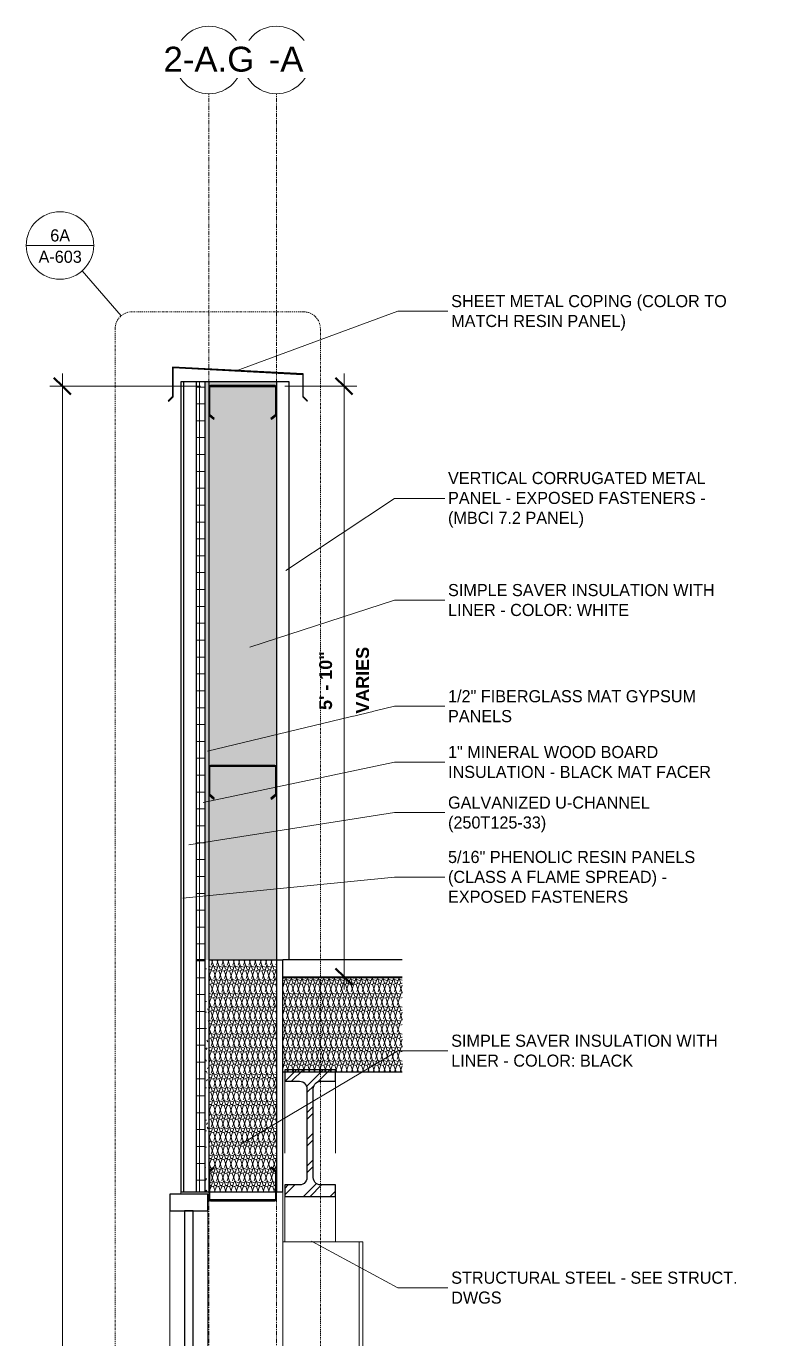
# Model space of a CAD drawing. Header units: inches. Extents: x 22745 to 23280, y -53 to 309.
# Drawn here: x 22874.3 to 22963.4, y 128.4 to 283.9 of the extents above; entities that cross this region are included whole.
import ezdxf

# ---------------------------------------------------------------- set-up
doc = ezdxf.new("R2010")
doc.units = ezdxf.units.IN
doc.header["$MEASUREMENT"] = 0
doc.linetypes.add('Dash Dot 3_16_', pattern=[0.3125, 0.1875, -0.0625, 0, -0.0625])
doc.linetypes.add('Grid Line 1_2_', pattern=[0.875, 0.5, -0.125, 0.125, -0.125])
for name, color, linetype, lineweight in [('A-ANNO-DIMS', 211, 'Continuous', 9), ('A-ANNO-DIMS-16', 211, 'Continuous', 9), ('A-ANNO-IDEN', 131, 'Continuous', 9), ('A-ANNO-SYMB', 150, 'Continuous', 9), ('A-CLNG', 13, 'Continuous', 30), ('A-CLNG-PATT', 13, 'Continuous', 70), ('A-DETL', 90, 'Continuous', 30), ('A-GLAZ-CURT', 52, 'Continuous', 30), ('A-GLAZ-CWMG', 51, 'Continuous', 30), ('A-ROOF', 132, 'Continuous', 30), ('A-ROOF-PATT', 132, 'Continuous', 30), ('A-WALL', 113, 'Continuous', 30), ('A-WALL-PATT', 111, 'Continuous', 70), ('S-BEAM', 12, 'Continuous', 30), ('S-COLS', 52, 'Continuous', 30), ('S-GRID', 1, 'Continuous', 9), ('S-GRID-IDEN', 1, 'Continuous', 9)]:
    doc.layers.add(name, color=color, linetype=linetype, lineweight=lineweight)
doc.styles.add('Arial_1', font='arial.ttf', dxfattribs={"height": 2.950599})
doc.styles.add('Arial_B', font='arialbd.ttf', dxfattribs={"height": 1.522134})
doc.styles.add('Century Gothic', font='GOTHIC.TTF', dxfattribs={"height": 1.437112})
doc.dimstyles.new('OD_Dimension_-_1_16__Tol_', dxfattribs={"dimscale": 12, "dimtxt": 1.5, "dimasz": 0.166667, "dimexe": 0.125, "dimexo": 0.083333, "dimgap": 0.083333, "dimtad": 1, "dimdec": 4, "dimrnd": 0.0625, "dimzin": 1, "dimdsep": 46, "dimlunit": 4, "dimtxsty": 'Arial_B', "dimblk1": 'OBLIQUE', "dimblk2": 'OBLIQUE', "dimsah": 1, "dimcen": 0.09, "dimdle": 0.125, "dimazin": 0, "dimtfac": 1, "dimtdec": 4, "dimtix": 1, "dimtmove": 0, "dimatfit": 3, "dimfxl": 1, "dimtvp": 1, "dimtfill": 1, "dimfrac": 2, "dimtolj": 1, "dimtzin": 0, "dimlwd": 13, "dimlwe": 13, "dimarcsym": 2})
doc.dimstyles.new('OD_Dimension_-_1_16__Tol__1', dxfattribs={"dimscale": 12, "dimtxt": 1.5, "dimasz": 0.166667, "dimexe": 0.125, "dimexo": 0.083333, "dimgap": 0.083333, "dimtad": 1, "dimdec": 4, "dimrnd": 0.0625, "dimzin": 1, "dimdsep": 46, "dimlunit": 4, "dimtxsty": 'Arial_B', "dimblk1": 'OBLIQUE', "dimblk2": 'OBLIQUE', "dimsah": 1, "dimcen": 0.09, "dimdle": 0.125, "dimazin": 0, "dimtfac": 1, "dimtdec": 4, "dimtix": 1, "dimtmove": 0, "dimatfit": 3, "dimfxl": 1, "dimtvp": 1, "dimtfill": 1, "dimfrac": 2, "dimtolj": 1, "dimtzin": 0, "dimlwd": 13, "dimlwe": 13, "dimarcsym": 2})
pattern_1 = [(0, (-21553.164, 101.134), (0, 2), []), (90, (-21553.164, 101.134), (-2, 1e-16), [])]
pattern_2 = [(0, (-21553.164, 101.134), (2.56, 0.64), [0.211, -1.709, 0.211, -1.709, -10.24]), (0, (-21553.164, 101.134), (2.56, 0.64), [-3.84, 0.211, -3.629, 0.211, -1.709, -4.48]), (0, (-21553.164, 101.134), (2.56, 0.64), [-9.6, 0.211, -1.069, 0.211, -2.989]), (120, (-21552.204, 101.454), (-1.834256258, 1.897025034), [0.211, -1.709, 0.211, -1.709, -10.24]), (120, (-21552.204, 101.454), (-1.834256258, 1.897025034), [-3.84, 0.211, -3.629, 0.211, -1.709, -4.48]), (120, (-21552.204, 101.454), (-1.834256258, 1.897025034), [-9.6, 0.211, -1.069, 0.211, -2.989]), (240, (-21551.884, 102.734), (-0.725743742, -2.537025034), [0.211, -1.709, 0.211, -1.709, -10.24]), (240, (-21551.884, 102.734), (-0.725743742, -2.537025034), [-3.84, 0.211, -3.629, 0.211, -1.709, -4.48]), (240, (-21551.884, 102.734), (-0.725743742, -2.537025034), [-9.6, 0.211, -1.069, 0.211, -2.989])]
pattern_3 = [(161.57, (-21553.084, 101.214), (-0.6397287956, 0.0002609723), [0, -4.554, 0.506, 0]), (18.43, (-21553.244, 101.214), (-0.6397287956, -0.0002609723), [0, -4.554, 0.506, 0]), (108.43, (-21553.084, 101.214), (0.3202005462, -1.599823931), [1.518, -3.542]), (71.57, (-21553.244, 101.214), (0.3202005462, 1.599823931), [1.518, -3.542])]
pattern_4 = [(45, (-21553.164, 101.134), (-1.583919, 1.583919), []), (45, (-21553.164, 103.534), (-1.583919, 1.583919), [])]

# ---------------------------------------------------------------- blocks, each defined once
blk = doc.blocks.new('W-Wide Flange - 1_-5_-1341919-Wall Section - One Story - Storefront _ Parapet')
at = {"layer": 'S-BEAM', "lineweight": 9}
h = blk.add_hatch(dxfattribs=at)
h.set_pattern_fill('FP_14', color=8, style=0, pattern_type=2)
h.set_pattern_definition(pattern_4)
h.paths.add_polyline_path([(-22783.01, 145.22), (-22780.3, 145.22), (-22780.3, 146.58), (-22782.04, 146.58), (-22782.24, 146.6), (-22782.42, 146.67), (-22782.59, 146.77), (-22782.73, 146.91), (-22782.84, 147.08), (-22782.91, 147.27), (-22782.93, 147.47), (-22782.93, 157.98), (-22782.91, 158.18), (-22782.84, 158.36), (-22782.73, 158.53), (-22782.59, 158.67), (-22782.42, 158.78), (-22782.24, 158.85), (-22782.04, 158.87), (-22780.3, 158.87), (-22780.3, 160.23), (-22786.3, 160.23), (-22786.3, 158.87), (-22784.57, 158.87), (-22784.37, 158.85), (-22784.18, 158.78), (-22784.01, 158.67), (-22783.87, 158.53), (-22783.77, 158.36), (-22783.7, 158.18), (-22783.68, 157.98), (-22783.68, 147.47), (-22783.7, 147.27), (-22783.77, 147.08), (-22783.87, 146.91), (-22784.01, 146.77), (-22784.18, 146.67), (-22784.37, 146.6), (-22784.57, 146.58), (-22786.3, 146.58), (-22786.3, 145.22)], flags=0)
at = {"layer": 'S-BEAM', "color": 7}
for p, q in [((-22780.3, 160.23), (-22786.3, 160.23)), ((-22786.3, 160.23), (-22786.3, 159.97)), ((-22780.3, 159.97), (-22780.3, 160.23)), ((-22786.3, 159.97), (-22786.3, 158.87)), ((-22786.3, 158.87), (-22784.57, 158.87)), ((-22782.04, 158.87), (-22780.3, 158.87)), ((-22780.3, 158.87), (-22780.3, 159.97)), ((-22783.68, 157.98), (-22783.68, 147.47)), ((-22782.93, 147.47), (-22782.93, 157.98)), ((-22784.57, 146.58), (-22786.3, 146.58)), ((-22786.3, 146.58), (-22786.3, 145.22)), ((-22780.3, 146.58), (-22782.04, 146.58)), ((-22780.3, 145.22), (-22780.3, 146.58)), ((-22786.3, 145.22), (-22780.3, 145.22))]:
    blk.add_line(p, q, dxfattribs=at)
at = {"layer": 'S-BEAM', "color": 43, "lineweight": 18}
for p, q in [((-22786.3, 150.36), (-22786.3, 158.87)), ((-22780.3, 150.36), (-22780.3, 158.87)), ((-22786.3, 139.83), (-22786.3, 145.22)), ((-22780.3, 139.83), (-22780.3, 145.22))]:
    blk.add_line(p, q, dxfattribs=at)
at = {"layer": 'S-BEAM', "color": 7, "flags": 128}
for points in [[(-22784.57, 158.87), (-22784.37, 158.85), (-22784.18, 158.78), (-22784.01, 158.67), (-22783.87, 158.53), (-22783.77, 158.36), (-22783.7, 158.18), (-22783.68, 157.98)], [(-22782.93, 157.98), (-22782.91, 158.18), (-22782.84, 158.36), (-22782.73, 158.53), (-22782.59, 158.67), (-22782.42, 158.78), (-22782.24, 158.85), (-22782.04, 158.87)], [(-22783.68, 147.47), (-22783.7, 147.27), (-22783.77, 147.08), (-22783.87, 146.91), (-22784.01, 146.77), (-22784.18, 146.67), (-22784.37, 146.6), (-22784.57, 146.58)], [(-22782.04, 146.58), (-22782.24, 146.6), (-22782.42, 146.67), (-22782.59, 146.77), (-22782.73, 146.91), (-22782.84, 147.08), (-22782.91, 147.27), (-22782.93, 147.47)]]:
    blk.add_lwpolyline(points, dxfattribs=at)
blk = doc.blocks.new('Girt_C - 8_D-1782473-Wall Section - One Story - Storefront _ Parapet')
at = {"layer": 'S-BEAM', "lineweight": 9}
h = blk.add_hatch(dxfattribs=at)
h.set_pattern_fill('FP_14', color=8, style=0, pattern_type=2)
h.set_pattern_definition(pattern_4)
h.paths.add_polyline_path([(-22787.88, 237.31), (-22787.3, 237.8), (-22787.3, 241.11), (-22787.36, 241.24), (-22787.49, 241.3), (-22795.12, 241.3), (-22795.25, 241.24), (-22795.3, 241.11), (-22795.3, 237.8), (-22794.73, 237.31), (-22794.66, 237.4), (-22795.19, 237.85), (-22795.19, 241.11), (-22795.17, 241.17), (-22795.12, 241.19), (-22787.49, 241.19), (-22787.44, 241.17), (-22787.41, 241.11), (-22787.41, 237.85), (-22787.95, 237.4)], flags=0)
at = {"layer": 'S-BEAM', "color": 7}
for p, q in [((-22795.3, 241.11), (-22795.3, 237.8)), ((-22795.19, 237.85), (-22795.19, 241.11)), ((-22787.49, 241.3), (-22795.12, 241.3)), ((-22795.12, 241.19), (-22787.49, 241.19)), ((-22787.41, 241.11), (-22787.41, 237.85)), ((-22787.3, 237.8), (-22787.3, 241.11)), ((-22795.3, 237.8), (-22794.73, 237.31)), ((-22794.66, 237.4), (-22795.19, 237.85)), ((-22794.73, 237.31), (-22794.66, 237.4)), ((-22787.41, 237.85), (-22787.95, 237.4)), ((-22787.95, 237.4), (-22787.88, 237.31)), ((-22787.88, 237.31), (-22787.3, 237.8))]:
    blk.add_line(p, q, dxfattribs=at)
for centre, radius, start, end in [((-22795.12, 241.11), 0.188, 90, 180), ((-22795.12, 241.11), 0.0782, 90, 177.8773), ((-22787.49, 241.11), 0.188, 0, 90), ((-22787.49, 241.11), 0.0782, 3.0424, 90)]:
    blk.add_arc(centre, radius, start, end, dxfattribs=at)
blk = doc.blocks.new('Girt_C - 8_D-1781644-Wall Section - One Story - Storefront _ Parapet')
at = {"layer": 'S-BEAM', "lineweight": 9}
h = blk.add_hatch(dxfattribs=at)
h.set_pattern_fill('FP_14', color=8, style=0, pattern_type=2)
h.set_pattern_definition(pattern_4)
h.paths.add_polyline_path([(-22787.49, 144.69), (-22787.36, 144.74), (-22787.3, 144.88), (-22787.3, 148.19), (-22787.88, 148.67), (-22787.95, 148.59), (-22787.41, 148.14), (-22787.41, 144.87), (-22787.44, 144.82), (-22787.49, 144.8), (-22795.12, 144.8), (-22795.17, 144.82), (-22795.19, 144.87), (-22795.19, 148.14), (-22794.66, 148.59), (-22794.73, 148.67), (-22795.3, 148.19), (-22795.3, 144.88), (-22795.25, 144.74), (-22795.12, 144.69), (-22788.32, 144.69)], flags=0)
at = {"layer": 'S-BEAM', "color": 7}
for p, q in [((-22794.73, 148.67), (-22795.3, 148.19)), ((-22795.3, 148.19), (-22795.3, 144.88)), ((-22795.19, 148.14), (-22794.66, 148.59)), ((-22795.19, 144.87), (-22795.19, 148.14)), ((-22794.66, 148.59), (-22794.73, 148.67)), ((-22787.88, 148.67), (-22787.95, 148.59)), ((-22787.95, 148.59), (-22787.41, 148.14)), ((-22787.3, 148.19), (-22787.88, 148.67)), ((-22787.41, 148.14), (-22787.41, 144.87)), ((-22787.3, 144.88), (-22787.3, 148.19)), ((-22787.49, 144.8), (-22795.12, 144.8)), ((-22795.12, 144.69), (-22787.49, 144.69))]:
    blk.add_line(p, q, dxfattribs=at)
for centre, radius, start, end in [((-22795.12, 144.88), 0.187, 180, 270), ((-22795.12, 144.88), 0.0782, 183.0424, 270), ((-22787.49, 144.88), 0.188, 270, 0), ((-22787.49, 144.88), 0.0782, 270, 357.8773)]:
    blk.add_arc(centre, radius, start, end, dxfattribs=at)
blk = doc.blocks.new('Girt_C - 8_D-V2-Wall Section - One Story - Storefront _ Parapet')
at = {"layer": 'S-BEAM', "lineweight": 9}
h = blk.add_hatch(dxfattribs=at)
h.set_pattern_fill('FP_14', color=8, style=0, pattern_type=2)
h.set_pattern_definition(pattern_4)
h.paths.add_polyline_path([(-22787.88, 192.31), (-22787.3, 192.8), (-22787.3, 196.11), (-22787.36, 196.24), (-22787.49, 196.3), (-22795.12, 196.3), (-22795.25, 196.24), (-22795.3, 196.11), (-22795.3, 192.8), (-22794.73, 192.31), (-22794.66, 192.4), (-22795.19, 192.85), (-22795.19, 196.11), (-22795.17, 196.17), (-22795.12, 196.19), (-22787.49, 196.19), (-22787.44, 196.17), (-22787.41, 196.11), (-22787.41, 192.85), (-22787.95, 192.4)], flags=0)
at = {"layer": 'S-BEAM', "color": 7}
for p, q in [((-22795.3, 196.11), (-22795.3, 192.8)), ((-22795.19, 192.85), (-22795.19, 196.11)), ((-22787.49, 196.3), (-22795.12, 196.3)), ((-22795.12, 196.19), (-22787.49, 196.19)), ((-22787.41, 196.11), (-22787.41, 192.85)), ((-22787.3, 192.8), (-22787.3, 196.11)), ((-22795.3, 192.8), (-22794.73, 192.31)), ((-22794.66, 192.4), (-22795.19, 192.85)), ((-22794.73, 192.31), (-22794.66, 192.4)), ((-22787.41, 192.85), (-22787.95, 192.4)), ((-22787.95, 192.4), (-22787.88, 192.31)), ((-22787.88, 192.31), (-22787.3, 192.8))]:
    blk.add_line(p, q, dxfattribs=at)
for centre, radius, start, end in [((-22795.12, 196.11), 0.188, 90, 180), ((-22795.12, 196.11), 0.0782, 90, 177.8773), ((-22787.49, 196.11), 0.188, 0, 90), ((-22787.49, 196.11), 0.0782, 3.0424, 90)]:
    blk.add_arc(centre, radius, start, end, dxfattribs=at)
blk = doc.blocks.new('Rectangular Mullion - Exterior 2_ x 4_5_-1142352-Wall Section - One Story - Storefront _ Parapet')
at = {"layer": 'A-GLAZ-CWMG', "color": 10, "lineweight": 18}
for p, q in [((-22799.93, 143.5), (-22798.18, 143.5)), ((-22798.18, 143.5), (-22797.18, 143.5)), ((-22797.18, 143.5), (-22795.43, 143.5))]:
    blk.add_line(p, q, dxfattribs=at)
at = {"layer": 'A-GLAZ-CWMG', "color": 43, "lineweight": 18}
for p, q in [((-22799.93, 98), (-22799.93, 143.5)), ((-22795.43, 98), (-22795.43, 143.5))]:
    blk.add_line(p, q, dxfattribs=at)
blk = doc.blocks.new('Rectangular Mullion - Exterior 2_ x 4_5_-1060761-Wall Section - One Story - Storefront _ Parapet')
at = {"layer": 'A-GLAZ-CWMG', "color": 7}
for p, q in [((-22799.93, 145.5), (-22799.93, 143.5)), ((-22795.43, 145.5), (-22799.93, 145.5)), ((-22795.43, 143.5), (-22795.43, 145.5)), ((-22799.93, 143.5), (-22795.43, 143.5))]:
    blk.add_line(p, q, dxfattribs=at)
blk = doc.blocks.new('System Panel - INSULATED LOW-E GLAZING _SEE ELEVATIONS FOR U-FACTOR_ SHGC_ _ LT_-1142349-Wall Section - One Story - Storefront _ Parapet')
at = {"layer": 'A-GLAZ-CURT', "color": 7}
for p, q in [((-22798.18, 143.5), (-22798.18, 98)), ((-22797.18, 143.5), (-22798.18, 143.5)), ((-22797.18, 98), (-22797.18, 143.5)), ((-22798.18, 98), (-22797.18, 98))]:
    blk.add_line(p, q, dxfattribs=at)
at = {"layer": 'A-GLAZ-CURT', "color": 10, "lineweight": 18}
for p, q in [((-22798.18, 143.5), (-22798.18, 98)), ((-22797.18, 143.5), (-22798.18, 143.5)), ((-22797.18, 98), (-22797.18, 143.5)), ((-22798.18, 98), (-22797.18, 98))]:
    blk.add_line(p, q, dxfattribs=at)
blk = doc.blocks.new('Grid - Grid Head - Circle-14747-Wall Section - One Story - Storefront _ Parapet')
at = {"layer": 'S-GRID-IDEN'}
blk.add_circle((-22787.3, 279.89), 4, dxfattribs=at)
blk = doc.blocks.new('DIMBLOCK3-Wall Section - One Story - Storefront _ Parapet')
at = {"layer": 'A-ANNO-DIMS-16', "lineweight": 13}
for p, q in [((22878.58, 242.74), (22878.58, -1.5)), ((22894.95, 241.24), (22877.08, 241.24)), ((22878.58, 241.24), (22894.95, 241.24)), ((22878.99, 0), (22877.08, 0)), ((22878.58, 0), (22878.99, 0))]:
    blk.add_line(p, q, dxfattribs=at)
at = {"layer": 'A-ANNO-DIMS-16', "lineweight": 50}
for p, q in [((22878.58, 241.24), (22877.58, 242.24)), ((22878.58, 241.24), (22879.58, 240.24)), ((22878.58, 0), (22877.58, 1)), ((22878.58, 0), (22879.58, -1))]:
    blk.add_line(p, q, dxfattribs=at)
at = {"layer": 'A-ANNO-DIMS-16', "color": 0, "lineweight": 13, "insert": (22875.63, 115.54), "char_height": 1.5221, "width": 12.2, "attachment_point": 1, "rotation": 90, "line_spacing_factor": 0.938532, "style": 'Arial_B', "bg_fill": 3, "box_fill_scale": 1.25, "bg_fill_color": 0, "bg_fill_transparency": 0}
blk.add_mtext('20\' - 1 1/4"', dxfattribs=at)
blk = doc.blocks.new('_Oblique')
at = {"color": 0, "linetype": 'ByBlock', "lineweight": -2}
blk.add_line((-0.5, -0.5), (0.5, 0.5), dxfattribs=at)
blk = doc.blocks.new('DIMBLOCK4-Wall Section - One Story - Storefront _ Parapet')
at = {"layer": 'A-ANNO-DIMS-16', "lineweight": 13}
for p, q in [((22911.98, 169.74), (22911.98, 242.74)), ((22904.95, 241.24), (22913.48, 241.24)), ((22911.98, 241.24), (22904.95, 241.24)), ((22908.2, 171.24), (22913.48, 171.24)), ((22911.98, 171.24), (22908.2, 171.24))]:
    blk.add_line(p, q, dxfattribs=at)
at = {"layer": 'A-ANNO-DIMS-16', "lineweight": 50}
for p, q in [((22911.98, 241.24), (22910.98, 242.24)), ((22911.98, 241.24), (22912.98, 240.24)), ((22911.98, 171.24), (22910.98, 172.24)), ((22911.98, 171.24), (22912.98, 170.24))]:
    blk.add_line(p, q, dxfattribs=at)
at = {"layer": 'A-ANNO-DIMS-16', "color": 0, "lineweight": 13, "char_height": 1.522, "attachment_point": 1, "rotation": 90, "line_spacing_factor": 0.938532, "style": 'Arial_B', "bg_fill": 3, "box_fill_scale": 1.25, "bg_fill_color": 0, "bg_fill_transparency": 0}
for s, insert, width in [('VARIES', (22913.41, 202.43), 9.1429), ('5\' - 10"', (22909.03, 202.87), 8.0857)]:
    blk.add_mtext(s, dxfattribs=dict(at, insert=insert, width=width))
blk = doc.blocks.new('Section - Callout Head-19020-Wall Section - One Story - Storefront _ Parapet')
at = {"layer": 'A-ANNO-SYMB'}
blk.add_line((-22816.96, 257.91), (-22808.96, 257.91), dxfattribs=at)
for start, end in [(0, 180), (180, 360)]:
    blk.add_arc((-22812.96, 257.91), 4, start, end, dxfattribs=at)

msp = doc.modelspace()

# ---------------------------------------------------------------- hatches: boundary and pattern name
at = {"layer": 'A-CLNG-PATT', "lineweight": 9}
h = msp.add_hatch(dxfattribs=at)
h.set_pattern_fill('FP_12', color=8, style=0, pattern_type=2)
h.set_pattern_definition(pattern_3)
h.paths.add_polyline_path([(22908.24257, 159.97351), (22918.85024, 159.97351), (22918.85024, 171.10816), (22904.70357, 171.10816), (22904.70357, 159.97351)], flags=0)
at = {"layer": 'A-ROOF-PATT', "lineweight": 9}
h = msp.add_hatch(dxfattribs=at)
h.set_pattern_fill('FP_15', color=8, style=0, pattern_type=2)
h.set_pattern_definition([(90, (-174.388, -762.154), (-16.082, 1e-15), [])])
h.paths.add_polyline_path([(22918.85024, 171.10816), (22918.85024, 171.23837), (22904.70365, 171.23837), (22904.70365, 171.10816), (22906.5852, 171.10816)], flags=0)
at = {"layer": 'A-WALL-PATT', "lineweight": 9}
h = msp.add_hatch(dxfattribs=at)
h.set_pattern_fill('FP_10', color=8, style=0, pattern_type=2)
h.set_pattern_definition(pattern_1)
h.paths.add_polyline_path([(22894.45357, 173.2401), (22895.45357, 173.2401), (22895.45357, 241.75), (22894.45357, 241.75), (22894.45357, 181.92915)], flags=0)
h = msp.add_hatch(dxfattribs=at)
h.set_pattern_fill('FP_11', color=8, style=0, pattern_type=2)
h.set_pattern_definition(pattern_2)
h.paths.add_polyline_path([(22895.45357, 173.2401), (22895.95357, 173.2401), (22895.95357, 241.75), (22895.45357, 241.75), (22895.45357, 181.92915)], flags=0)
h = msp.add_hatch(dxfattribs=at)
h.set_pattern_fill('FP_12', color=8, style=0, pattern_type=2)
h.set_pattern_definition(pattern_3)
h.paths.add_polyline_path([(22897.63491, 173.2401), (22903.95357, 173.2401), (22903.95357, 241.75), (22895.95357, 241.75), (22895.95357, 173.2401)], flags=0)
h = msp.add_hatch(dxfattribs=at)
h.set_pattern_fill('FP_10', color=8, style=0, pattern_type=2)
h.set_pattern_definition(pattern_1)
h.paths.add_polyline_path([(22894.45357, 145.75), (22895.45357, 145.75), (22895.45357, 173.2401), (22894.45357, 173.2401)], flags=0)
h = msp.add_hatch(dxfattribs=at)
h.set_pattern_fill('FP_11', color=8, style=0, pattern_type=2)
h.set_pattern_definition(pattern_2)
h.paths.add_polyline_path([(22895.45357, 145.75), (22895.95357, 145.75), (22895.95357, 173.2401), (22895.45357, 173.2401)], flags=0)
h = msp.add_hatch(dxfattribs=at)
h.set_pattern_fill('FP_12', color=8, style=0, pattern_type=2)
h.set_pattern_definition(pattern_3)
h.paths.add_polyline_path([(22895.95357, 145.75), (22903.95357, 145.75), (22903.95357, 173.2401), (22895.95357, 173.2401)], flags=0)
h = msp.add_hatch(dxfattribs=at)
h.set_pattern_fill('FP_13', color=8, style=0, pattern_type=2)
h.set_pattern_definition([(90, (-23337.7, 677.25), (-193, -193), [48, -145]), (180, (-23337.7, 677.25), (-2e-14, -193), [96, -97]), (270, (-23433.7, 725.25), (-193, -193), [48, -145]), (180, (-23337.7, 725.25), (-2e-14, -193), [96, -97]), (270, (-23434.2, 725.25), (-193, -193), [48, -145]), (180, (-23434.2, 725.25), (-2e-14, -193), [96, -97]), (90, (-23530.2, 677.25), (-193, -193), [48, -145]), (180, (-23434.2, 677.25), (-2e-14, -193), [96, -97]), (90, (-23385.46, 725.5), (-193, -193), [48, -145]), (180, (-23337.33, 725.5), (-2e-14, -193), [48.125, -144.875]), (180, (-23337.33, 773.5), (-2e-14, -193), [48.125, -144.875]), (90, (-23481.96, 725.5), (-193, -193), [48, -145]), (180, (-23385.96, 725.5), (-2e-14, -193), [96, -97]), (270, (-23385.96, 773.5), (-193, -193), [48, -145]), (180, (-23385.96, 773.5), (-2e-14, -193), [96, -97]), (180, (-23482.46, 725.5), (-2e-14, -193), [48, -145]), (270, (-23482.46, 773.5), (-193, -193), [48, -145]), (180, (-23482.46, 773.5), (-2e-14, -193), [48, -145]), (90, (-23337.7, 773.75), (-193, -193), [48, -145]), (180, (-23337.7, 773.75), (-2e-14, -193), [96, -97]), (270, (-23433.7, 821.75), (-193, -193), [48, -145]), (180, (-23337.7, 821.75), (-2e-14, -193), [96, -97]), (270, (-23434.2, 821.75), (-193, -193), [48, -145]), (180, (-23434.2, 821.75), (-2e-14, -193), [96, -97]), (90, (-23530.2, 773.75), (-193, -193), [48, -145]), (180, (-23434.2, 773.75), (-2e-14, -193), [96, -97]), (90, (-23385.46, 822), (-193, -193), [48, -145]), (180, (-23337.33, 822), (-2e-14, -193), [48.125, -144.875]), (180, (-23337.33, 870), (-2e-14, -193), [48.125, -144.875]), (90, (-23481.96, 822), (-193, -193), [48, -145]), (180, (-23385.96, 822), (-2e-14, -193), [96, -97]), (270, (-23385.96, 870), (-193, -193), [48, -145]), (180, (-23385.96, 870), (-2e-14, -193), [96, -97]), (180, (-23482.46, 822), (-2e-14, -193), [48, -145]), (270, (-23482.46, 870), (-193, -193), [48, -145]), (180, (-23482.46, 870), (-2e-14, -193), [48, -145])])
h.paths.add_polyline_path([(22899.08657, 0), (22904.70357, 0), (22904.70357, 145.75), (22903.95357, 145.75), (22903.95238, 144.87213), (22903.89865, 144.74242), (22903.76607, 144.6875), (22896.14101, 144.68752), (22896.00849, 144.74242), (22895.95357, 144.875), (22895.95357, 145.75), (22892.64107, 145.75), (22892.64107, 145.5), (22895.82857, 145.5), (22895.82857, 0), (22898.87679, 0)], flags=0)
h.paths.add_polyline_path([(22896.52919, 47.57168), (22895.95357, 48.05469), (22895.95527, 51.37128), (22896.00849, 51.49977), (22896.14107, 51.55469), (22903.7661, 51.55469), (22903.89865, 51.49977), (22903.95357, 51.36719), (22903.95357, 48.05469), (22903.37904, 47.5726), (22903.30873, 47.65638), (22903.84419, 48.10569), (22903.84419, 51.37006), (22903.82033, 51.42344), (22903.76607, 51.44531), (22896.14101, 51.44531), (22896.08722, 51.42386), (22896.06294, 51.36719), (22896.06294, 48.10569), (22896.5995, 47.65547)], flags=0)
h.paths.add_polyline_path([(22897.63491, 96.32031), (22896.14104, 96.32032), (22896.00849, 96.37523), (22895.95357, 96.50781), (22895.95357, 99.82031), (22896.5281, 100.3024), (22896.59841, 100.21862), (22896.06294, 99.76931), (22896.06294, 96.50494), (22896.08681, 96.45156), (22896.14107, 96.42969), (22903.76613, 96.42969), (22903.81992, 96.45114), (22903.84419, 96.50781), (22903.84419, 99.76931), (22903.30764, 100.21953), (22903.37795, 100.30332), (22903.95357, 99.82031), (22903.95187, 96.50372), (22903.89865, 96.37523), (22903.76607, 96.32031), (22903.49183, 96.32031)], flags=0)
h.paths.add_polyline_path([(22897.63491, 144.79688), (22903.7661, 144.79688), (22903.82033, 144.81875), (22903.84419, 144.875), (22903.84419, 145.75), (22896.06294, 145.75), (22896.06294, 144.8709), (22896.08722, 144.81832), (22896.14107, 144.79688)], flags=0)

# ---------------------------------------------------------------- linework, layer by layer
at = {"layer": 'A-ANNO-IDEN', "color": 153}
for p, q in [((22918.34088, 250.12426), (22924.67763, 250.12426)), ((22917.96588, 227.94097), (22924.30263, 227.94097)), ((22917.96588, 215.87911), (22924.30263, 215.87911)), ((22917.96588, 203.30051), (22924.30263, 203.30051)), ((22917.96588, 196.68767), (22924.30263, 196.68767)), ((22917.96588, 190.6964), (22924.30263, 190.6964)), ((22917.96588, 183.03632), (22924.30263, 183.03632)), ((22899.72801, 151.39892), (22918.34088, 162.47513)), ((22918.34088, 162.47513), (22924.67763, 162.47513)), ((22908.11914, 139.90431), (22918.34088, 134.39409)), ((22918.34088, 134.39409), (22924.67763, 134.39409))]:
    msp.add_line(p, q, dxfattribs=at)
at = {"layer": 'A-ANNO-SYMB'}
msp.add_line((22885.53407, 249.5616), (22880.91897, 254.88567), dxfattribs=at)
at = {"layer": 'A-ANNO-SYMB', "linetype": 'Dash Dot 3_16_'}
msp.add_line((22907.17369, 250.05035), (22886.84408, 250.05035), dxfattribs=at)
for centre, start, end in [((22886.84408, 248.05035), 90, 180), ((22907.17369, 248.05035), 0, 90)]:
    msp.add_arc(centre, 2, start, end, dxfattribs=at)
at = {"layer": 'A-CLNG', "color": 7}
for p, q in [((22918.85024, 171.10816), (22904.70357, 171.10816)), ((22904.70357, 159.97351), (22918.85024, 159.97351))]:
    msp.add_line(p, q, dxfattribs=at)
at = {"layer": 'A-DETL', "color": 43, "lineweight": 18}
msp.add_line((22904.70357, 171.24219), (22907.20357, 171.24219), dxfattribs=at)
at = {"layer": 'A-ROOF', "color": 7}
for p, q in [((22918.85024, 173.2401), (22904.70357, 173.2401)), ((22904.70357, 171.23837), (22918.85024, 171.23837))]:
    msp.add_line(p, q, dxfattribs=at)
at = {"layer": 'A-WALL', "color": 7}
for p, q in [((22891.64107, 243.5), (22891.64107, 240)), ((22907.14107, 242.68768), (22891.64107, 243.5)), ((22891.70357, 239.97411), (22891.70357, 243.43414)), ((22891.70357, 243.43414), (22907.07857, 242.62837)), ((22907.14107, 240), (22907.14107, 242.68768)), ((22892.64107, 241.75), (22892.64107, 145.75)), ((22905.45357, 241.75), (22892.64107, 241.75)), ((22892.95357, 241.75), (22892.95357, 145.75)), ((22894.45357, 241.75), (22894.45357, 145.75)), ((22895.45357, 241.75), (22895.45357, 145.75)), ((22895.95357, 241.75), (22895.95357, 145.75)), ((22903.95357, 241.75), (22903.95357, 145.75)), ((22905.45357, 173.2401), (22905.45357, 241.75)), ((22907.07857, 242.62837), (22907.07857, 239.97411)), ((22891.64107, 240), (22891.14107, 239.5)), ((22891.18526, 239.45581), (22891.70357, 239.97411)), ((22907.07857, 239.97411), (22907.59688, 239.45581)), ((22907.64107, 239.5), (22907.14107, 240)), ((22891.14107, 239.5), (22891.18526, 239.45581)), ((22907.59688, 239.45581), (22907.64107, 239.5)), ((22895.45357, 173.2401), (22894.45357, 173.2401)), ((22895.95357, 173.2401), (22904.70357, 173.2401)), ((22904.70357, 171.23837), (22904.70357, 173.2401)), ((22904.70357, 159.9735), (22904.70357, 171.23836)), ((22904.70357, 145.75), (22904.70357, 159.97349)), ((22892.64107, 145.75), (22904.70357, 145.75))]:
    msp.add_line(p, q, dxfattribs=at)
at = {"layer": 'A-WALL', "color": 43, "lineweight": 18}
for p, q in [((22892.64107, 145.5), (22892.64107, 145.75)), ((22904.70357, 145.75), (22904.70357, 0))]:
    msp.add_line(p, q, dxfattribs=at)
at = {"layer": 'S-COLS', "color": 43, "lineweight": 18}
for p, q in [((22905.07857, 139.829), (22904.69723, 139.829)), ((22913.07857, 139.829), (22905.07857, 139.829)), ((22913.76998, 139.829), (22913.07857, 139.829)), ((22913.76998, 139.829), (22913.76998, 0)), ((22914.20357, 139.829), (22913.76998, 139.829)), ((22914.20357, 139.829), (22914.20357, 0))]:
    msp.add_line(p, q, dxfattribs=at)
at = {"layer": 'S-GRID', "linetype": 'Grid Line 1_2_'}
for p, q in [((22895.95357, -48), (22895.95357, 275.88637)), ((22895.95357, -48), (22895.95357, 275.88637)), ((22903.95357, -48), (22903.95357, 275.88637)), ((22903.95357, -48), (22903.95357, 275.88637))]:
    msp.add_line(p, q, dxfattribs=at)

# ---------------------------------------------------------------- block references
at = {"layer": 'A-ANNO-SYMB'}
msp.add_blockref('Section - Callout Head-19020-Wall Section - One Story - Storefront _ Parapet', (45691.25638, 0), dxfattribs=at)
at = {"layer": 'A-GLAZ-CURT', "color": 10, "lineweight": 18}
msp.add_blockref('System Panel - INSULATED LOW-E GLAZING _SEE ELEVATIONS FOR U-FACTOR_ SHGC_ _ LT_-1142349-Wall Section - One Story - Storefront _ Parapet', (45691.25638, 0), dxfattribs=at)
at = {"layer": 'A-GLAZ-CWMG', "color": 43, "lineweight": 18}
for name in ['Rectangular Mullion - Exterior 2_ x 4_5_-1060761-Wall Section - One Story - Storefront _ Parapet', 'Rectangular Mullion - Exterior 2_ x 4_5_-1142352-Wall Section - One Story - Storefront _ Parapet']:
    msp.add_blockref(name, (45691.25638, 0), dxfattribs=at)
at = {"layer": 'S-BEAM', "color": 43, "lineweight": 18}
for name in ['Girt_C - 8_D-1782473-Wall Section - One Story - Storefront _ Parapet', 'Girt_C - 8_D-V2-Wall Section - One Story - Storefront _ Parapet', 'W-Wide Flange - 1_-5_-1341919-Wall Section - One Story - Storefront _ Parapet', 'Girt_C - 8_D-1781644-Wall Section - One Story - Storefront _ Parapet']:
    msp.add_blockref(name, (45691.25638, 0), dxfattribs=at)
at = {"layer": 'S-GRID-IDEN'}
msp.add_blockref('Grid - Grid Head - Circle-14747-Wall Section - One Story - Storefront _ Parapet', (45691.25638, 0), dxfattribs=at)

# ---------------------------------------------------------------- texts
at = {"layer": 'A-ANNO-SYMB', "char_height": 1.437112, "attachment_point": 2, "line_spacing_factor": 0.984117, "style": 'Century Gothic'}
for s, insert, width in [('6A', (22878.32203, 259.82328), 3.078), ('A-603', (22878.32203, 257.29124), 6.48)]:
    msp.add_mtext(s, dxfattribs=dict(at, insert=insert, width=width))

# ---------------------------------------------------------------- next in the draw order: texts
at = {"layer": 'A-ANNO-IDEN', "char_height": 1.4371118, "attachment_point": 1, "line_spacing_factor": 0.984117, "style": 'Century Gothic', "bg_fill": 3, "box_fill_scale": 1.25, "bg_fill_color": 0, "bg_fill_transparency": 0}
for s, insert, width in [('SHEET METAL COPING (COLOR TO\\PMATCH RESIN PANEL)', (22924.67763, 252.03756), 38.358), ('VERTICAL CORRUGATED METAL\\PPANEL - EXPOSED FASTENERS -\\P(MBCI 7.2 PANEL)', (22924.30263, 231.06856), 35.478), ('SIMPLE SAVER INSULATION WITH\\PLINER - COLOR: WHITE', (22924.30263, 217.79241), 35.55), ('1/2" FIBERGLASS MAT GYPSUM\\PPANELS', (22924.30263, 205.21381), 34.038), ('1" MINERAL WOOD BOARD\\PINSULATION - BLACK MAT FACER', (22924.30263, 198.60097), 36.63), ('GALVANIZED U-CHANNEL\\P(250T125-33)', (22924.30263, 192.6097), 28.854), ('5/16" PHENOLIC RESIN PANELS\\P(CLASS A FLAME SPREAD) -\\PEXPOSED FASTENERS', (22924.30263, 186.16391), 33.93), ('SIMPLE SAVER INSULATION WITH\\PLINER - COLOR: BLACK', (22924.67763, 164.38843), 35.55), ('STRUCTURAL STEEL - SEE STRUCT.\\PDWGS', (22924.67763, 136.3074), 35.406)]:
    msp.add_mtext(s, dxfattribs=dict(at, insert=insert, width=width))
at = {"layer": 'S-GRID-IDEN', "insert": (22903.9528, 281.45919), "char_height": 2.950599, "width": 7.092, "attachment_point": 2, "line_spacing_factor": 0.938532, "style": 'Arial_1', "bg_fill": 3, "box_fill_scale": 1.25, "bg_fill_color": 0, "bg_fill_transparency": 0}
msp.add_mtext('3-1', dxfattribs=at)

# ---------------------------------------------------------------- next in the draw order: dimensions: what is measured, and where the dimension line sits
at = {"layer": 'A-ANNO-DIMS', "lineweight": 13}
dim = msp.add_linear_dim(base=(22878.57955, 0), p1=(22895.95357, 241.24219), p2=(22879.99376, 0), angle=90, dimstyle='OD_Dimension_-_1_16__Tol_', override={"dimpost": '<>', "dimfxl": 241.769536}, dxfattribs=at)
dim.commit()
dim.dimension.update_dxf_attribs({"geometry": 'DIMBLOCK3-Wall Section - One Story - Storefront _ Parapet', "text_midpoint": (22876.79252, 120.62109)})
dim = msp.add_linear_dim(base=(22911.97669, 241.24219), p1=(22907.20357, 171.24219), p2=(22903.95357, 241.24219), angle=90, text='<>\\XVARIES', dimstyle='OD_Dimension_-_1_16__Tol__1', override={"dimpost": '<>', "dimfxl": 70.075406}, dxfattribs=at)
dim.commit()
dim.dimension.update_dxf_attribs({"geometry": 'DIMBLOCK4-Wall Section - One Story - Storefront _ Parapet', "text_midpoint": (22911.97669, 206.24219)})

# ---------------------------------------------------------------- next in the draw order: linework, layer by layer
at = {"layer": 'A-ANNO-IDEN', "color": 153}
for p, q in [((22899.18795, 243.05305), (22918.34088, 250.12426)), ((22905.06344, 219.38965), (22917.96588, 227.94097)), ((22900.79813, 210.29825), (22917.96588, 215.87911)), ((22895.77268, 197.97011), (22917.96588, 203.30051)), ((22895.2804, 191.91503), (22917.96588, 196.68767)), ((22893.59261, 186.88594), (22917.96588, 190.6964)), ((22892.85466, 180.57977), (22917.96588, 183.03632))]:
    msp.add_line(p, q, dxfattribs=at)
at = {"layer": 'A-ANNO-SYMB', "linetype": 'Dash Dot 3_16_'}
for p, q in [((22884.84408, 248.05035), (22884.84408, -7.15363)), ((22909.17369, -7.15363), (22909.17369, 248.05035))]:
    msp.add_line(p, q, dxfattribs=at)

# ---------------------------------------------------------------- next in the draw order: block references
at = {"layer": 'S-GRID-IDEN'}
msp.add_blockref('Grid - Grid Head - Circle-14747-Wall Section - One Story - Storefront _ Parapet', (45683.25638, 0), dxfattribs=at)

# ---------------------------------------------------------------- next in the draw order: texts
at = {"layer": 'S-GRID-IDEN', "insert": (22895.9528, 281.45919), "char_height": 2.950599, "width": 12.276, "attachment_point": 2, "line_spacing_factor": 0.938532, "style": 'Arial_1', "bg_fill": 3, "box_fill_scale": 1.25, "bg_fill_color": 0, "bg_fill_transparency": 0}
msp.add_mtext('3-1.G', dxfattribs=at)

# ---------------------------------------------------------------- next in the draw order: block references
at = {"layer": 'S-GRID-IDEN'}
msp.add_blockref('Grid - Grid Head - Circle-14747-Wall Section - One Story - Storefront _ Parapet', (45691.25638, 0), dxfattribs=at)

# ---------------------------------------------------------------- next in the draw order: texts
at = {"layer": 'S-GRID-IDEN', "insert": (22903.9528, 281.45919), "char_height": 2.950599, "width": 7.632, "attachment_point": 2, "line_spacing_factor": 0.938532, "style": 'Arial_1', "bg_fill": 3, "box_fill_scale": 1.25, "bg_fill_color": 0, "bg_fill_transparency": 0}
msp.add_mtext('2-A', dxfattribs=at)

# ---------------------------------------------------------------- next in the draw order: block references
at = {"layer": 'S-GRID-IDEN'}
msp.add_blockref('Grid - Grid Head - Circle-14747-Wall Section - One Story - Storefront _ Parapet', (45683.25638, 0), dxfattribs=at)

# ---------------------------------------------------------------- next in the draw order: texts
at = {"layer": 'S-GRID-IDEN', "insert": (22895.9528, 281.45919), "char_height": 2.950599, "width": 12.816, "attachment_point": 2, "line_spacing_factor": 0.938532, "style": 'Arial_1', "bg_fill": 3, "box_fill_scale": 1.25, "bg_fill_color": 0, "bg_fill_transparency": 0}
msp.add_mtext('2-A.G', dxfattribs=at)

doc.saveas('drawing.dxf')
